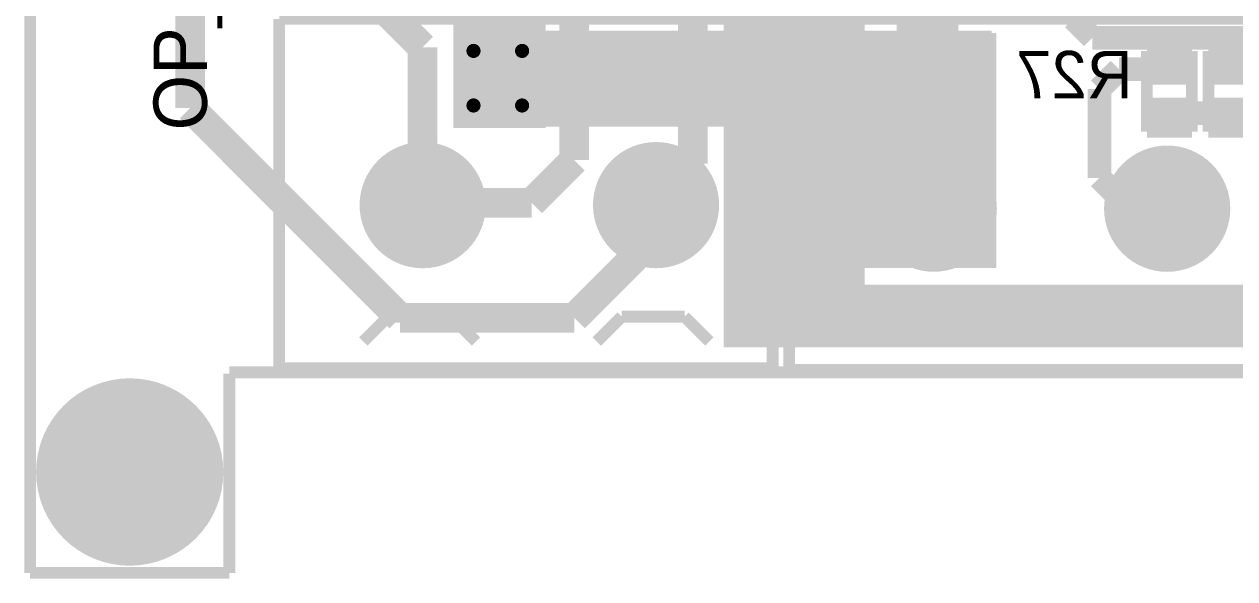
# Model space of a CAD drawing. Header units: millimetres. Extents: x 2.38 to 5.41, y 1.88 to 4.71.
# Drawn here: x 2.382 to 3.403, y 1.884 to 2.351 of the extents above; entities that cross this region are included whole.
import ezdxf

# ---------------------------------------------------------------- set-up
doc = ezdxf.new("R2010")
doc.units = ezdxf.units.MM
doc.header["$MEASUREMENT"] = 0
for name, color, linetype in [('BottomLayer', 5, 'Continuous'), ('BottomOverlay', 54, 'Continuous'), ('BottomPaste', 16, 'Continuous'), ('BottomSolder', 6, 'Continuous'), ('Mechanical2', 216, 'Continuous'), ('MultiLayer', 9, 'Continuous'), ('PadHoleLayer', 156, 'Continuous'), ('TopLayer', 1, 'Continuous'), ('TopOverlay', 2, 'Continuous'), ('TopSolder', 216, 'Continuous'), ('ViaHoleLayer', 16, 'Continuous')]:
    doc.layers.add(name, color=color, linetype=linetype)

# ---------------------------------------------------------------- blocks, each defined once
blk = doc.blocks.new('R__0402_B_88')
at = {"layer": 'BottomLayer'}
for points in [[(-0.0275, 0.0125), (-0.0275, -0.0125), (-0.0095, 0.0125), (-0.0095, -0.0125)], [(0.0095, 0.0125), (0.0095, -0.0125), (0.0275, 0.0125), (0.0275, -0.0125)]]:
    blk.add_solid(points, dxfattribs=at)
at = {"layer": 'BottomOverlay', "const_width": 0.01}
for points in [[(-0.034, 0.019), (-0.034, -0.019)], [(-0.034, 0.019), (0.034, 0.019)], [(0.034, 0.019), (0.034, -0.019)], [(-0.034, -0.019), (0.034, -0.019)]]:
    blk.add_lwpolyline(points, dxfattribs=at)
at = {"layer": 'BottomPaste'}
for points in [[(-0.0275, 0.0125), (-0.0275, -0.0125), (-0.0095, 0.0125), (-0.0095, -0.0125)], [(0.0095, 0.0125), (0.0095, -0.0125), (0.0275, 0.0125), (0.0275, -0.0125)]]:
    blk.add_solid(points, dxfattribs=at)
at = {"layer": 'BottomSolder'}
for points in [[(-0.0315, 0.0165), (-0.0315, -0.0165), (-0.0055, 0.0165), (-0.0055, -0.0165)], [(0.0055, 0.0165), (0.0055, -0.0165), (0.0315, 0.0165), (0.0315, -0.0165)]]:
    blk.add_solid(points, dxfattribs=at)
blk = doc.blocks.new('R__0402_B_89')
at = {"layer": 'BottomLayer'}
for points in [[(-0.0275, 0.0125), (-0.0275, -0.0125), (-0.0095, 0.0125), (-0.0095, -0.0125)], [(0.0095, 0.0125), (0.0095, -0.0125), (0.0275, 0.0125), (0.0275, -0.0125)]]:
    blk.add_solid(points, dxfattribs=at)
at = {"layer": 'BottomOverlay', "const_width": 0.01}
for points in [[(-0.034, 0.019), (-0.034, -0.019)], [(-0.034, 0.019), (0.034, 0.019)], [(0.034, 0.019), (0.034, -0.019)], [(-0.034, -0.019), (0.034, -0.019)]]:
    blk.add_lwpolyline(points, dxfattribs=at)
at = {"layer": 'BottomPaste'}
for points in [[(-0.0275, 0.0125), (-0.0275, -0.0125), (-0.0095, 0.0125), (-0.0095, -0.0125)], [(0.0095, 0.0125), (0.0095, -0.0125), (0.0275, 0.0125), (0.0275, -0.0125)]]:
    blk.add_solid(points, dxfattribs=at)
at = {"layer": 'BottomSolder'}
for points in [[(-0.0315, 0.0165), (-0.0315, -0.0165), (-0.0055, 0.0165), (-0.0055, -0.0165)], [(0.0055, 0.0165), (0.0055, -0.0165), (0.0315, 0.0165), (0.0315, -0.0165)]]:
    blk.add_solid(points, dxfattribs=at)
blk = doc.blocks.new('WJ301V_5_0_2P_136')
at = {"layer": 'BottomLayer', "const_width": 0.0492}
for points in [[(-0.2215, 0, 1), (-0.1722, 0, 1)], [(-0.0246, 0, 1), (0.0246, 0, 1)]]:
    blk.add_lwpolyline(points, format="xyb", close=True, dxfattribs=at)
at = {"layer": 'BottomSolder', "const_width": 0.0532}
for points in [[(-0.2235, 0, 1), (-0.1702, 0, 1)], [(-0.0266, 0, 1), (0.0266, 0, 1)]]:
    blk.add_lwpolyline(points, format="xyb", close=True, dxfattribs=at)
at = {"layer": 'MultiLayer', "const_width": 0.0492}
for points in [[(-0.2215, 0, 1), (-0.1722, 0, 1)], [(-0.0246, 0, 1), (0.0246, 0, 1)]]:
    blk.add_lwpolyline(points, format="xyb", close=True, dxfattribs=at)
at = {"layer": 'PadHoleLayer', "const_width": 0.0256}
for points in [[(-0.2096, 0, 1), (-0.1841, 0, 1)], [(-0.0128, 0, 1), (0.0128, 0, 1)]]:
    blk.add_lwpolyline(points, format="xyb", close=True, dxfattribs=at)
at = {"layer": 'TopLayer', "const_width": 0.0492}
for points in [[(-0.2215, 0, 1), (-0.1722, 0, 1)], [(-0.0246, 0, 1), (0.0246, 0, 1)]]:
    blk.add_lwpolyline(points, format="xyb", close=True, dxfattribs=at)
at = {"layer": 'TopOverlay', "const_width": 0.01}
for points in [[(-0.3179, -0.1376), (-0.3179, 0.157)], [(-0.3179, 0.157), (0.0984, 0.157)], [(0.0984, 0), (0.0984, 0.157)], [(0.0984, -0.1376), (0.0984, 0)], [(-0.2469, -0.115), (-0.2259, -0.094)], [(-0.2259, -0.094), (-0.1729, -0.094)], [(-0.1729, -0.094), (-0.1519, -0.115)], [(-0.05, -0.115), (-0.029, -0.094)], [(-0.029, -0.094), (0.024, -0.094)], [(0.024, -0.094), (0.045, -0.115)], [(-0.3179, -0.1376), (0.0984, -0.1376)]]:
    blk.add_lwpolyline(points, dxfattribs=at)
at = {"layer": 'TopSolder', "const_width": 0.0532}
for points in [[(-0.2235, 0, 1), (-0.1702, 0, 1)], [(-0.0266, 0, 1), (0.0266, 0, 1)]]:
    blk.add_lwpolyline(points, format="xyb", close=True, dxfattribs=at)
blk = doc.blocks.new('WJ301V_5_0_3P_137')
at = {"layer": 'BottomLayer', "const_width": 0.0492}
for points in [[(-0.0246, 0, 1), (0.0246, 0, 1)], [(0.1722, 0, 1), (0.2215, 0, 1)], [(0.3691, 0, 1), (0.4183, 0, 1)]]:
    blk.add_lwpolyline(points, format="xyb", close=True, dxfattribs=at)
at = {"layer": 'BottomSolder', "const_width": 0.0532}
for points in [[(-0.0266, 0, 1), (0.0266, 0, 1)], [(0.1702, 0, 1), (0.2235, 0, 1)], [(0.3671, 0, 1), (0.4203, 0, 1)]]:
    blk.add_lwpolyline(points, format="xyb", close=True, dxfattribs=at)
at = {"layer": 'MultiLayer', "const_width": 0.0492}
for points in [[(-0.0246, 0, 1), (0.0246, 0, 1)], [(0.1722, 0, 1), (0.2215, 0, 1)], [(0.3691, 0, 1), (0.4183, 0, 1)]]:
    blk.add_lwpolyline(points, format="xyb", close=True, dxfattribs=at)
at = {"layer": 'PadHoleLayer', "const_width": 0.0256}
for points in [[(-0.0128, 0, 1), (0.0128, 0, 1)], [(0.1841, 0, 1), (0.2096, 0, 1)], [(0.3809, 0, 1), (0.4065, 0, 1)]]:
    blk.add_lwpolyline(points, format="xyb", close=True, dxfattribs=at)
at = {"layer": 'TopLayer', "const_width": 0.0492}
for points in [[(-0.0246, 0, 1), (0.0246, 0, 1)], [(0.1722, 0, 1), (0.2215, 0, 1)], [(0.3691, 0, 1), (0.4183, 0, 1)]]:
    blk.add_lwpolyline(points, format="xyb", close=True, dxfattribs=at)
at = {"layer": 'TopOverlay', "const_width": 0.01}
for points in [[(-0.122, 0.16), (0.4921, 0.16)], [(-0.122, -0.136), (-0.122, 0.16)], [(0.4921, 0.0006), (0.4921, 0.16)], [(0.4921, -0.136), (0.4921, 0.0006)], [(-0.047, -0.113), (-0.026, -0.092)], [(-0.026, -0.092), (0.027, -0.092)], [(0.027, -0.092), (0.048, -0.113)], [(0.1499, -0.113), (0.1709, -0.092)], [(0.1709, -0.092), (0.2239, -0.092)], [(0.2239, -0.092), (0.2449, -0.113)], [(0.3467, -0.113), (0.3677, -0.092)], [(0.3677, -0.092), (0.4207, -0.092)], [(0.4207, -0.092), (0.4417, -0.113)], [(-0.122, -0.136), (0.4921, -0.136)]]:
    blk.add_lwpolyline(points, dxfattribs=at)
at = {"layer": 'TopSolder', "const_width": 0.0532}
for points in [[(-0.0266, 0, 1), (0.0266, 0, 1)], [(0.1702, 0, 1), (0.2235, 0, 1)], [(0.3671, 0, 1), (0.4203, 0, 1)]]:
    blk.add_lwpolyline(points, format="xyb", close=True, dxfattribs=at)

msp = doc.modelspace()

# ---------------------------------------------------------------- linework, layer by layer
at = {"layer": 'BottomLayer'}
for points, const_width in [([(2.7551, 2.329, 1), (2.7669, 2.329, 1)], 0.0118), ([(2.7961, 2.329, 1), (2.8079, 2.329, 1)], 0.0118), ([(2.7551, 2.283, 1), (2.7669, 2.283, 1)], 0.0118), ([(2.7961, 2.283, 1), (2.8079, 2.283, 1)], 0.0118), ([(2.4335, 1.974, 1), (2.5085, 1.974, 1)], 0.075)]:
    msp.add_lwpolyline(points, format="xyb", close=True, dxfattribs=dict(at, const_width=const_width))
at = {"layer": 'BottomLayer', "const_width": 0.02}
for points in [[(2.802, 2.283), (2.802, 2.327)], [(3.289, 2.297), (3.3055, 2.3135)], [(3.3055, 2.3135), (3.348, 2.3135)], [(3.4, 2.3135), (3.5275, 2.3135)], [(3.289, 2.222), (3.289, 2.297)], [(3.347, 2.275), (3.3485, 2.2765)], [(3.348, 2.2765), (3.3485, 2.2765)], [(3.3485, 2.2765), (3.4, 2.2765)], [(3.4, 2.2765), (3.5125, 2.2765)], [(3.289, 2.222), (3.316, 2.195)], [(3.316, 2.195), (3.348, 2.195)]]:
    msp.add_lwpolyline(points, dxfattribs=at)
at = {"layer": 'BottomLayer'}
for points in [[(2.747, 2.265), (3.198, 2.265), (2.747, 2.346), (3.198, 2.346)], [(3.091, 2.146), (3.202, 2.146), (3.091, 2.344), (3.202, 2.344)]]:
    msp.add_solid(points, dxfattribs=at)
at = {"layer": 'BottomSolder'}
for points, const_width in [([(2.7531, 2.329, 1), (2.7689, 2.329, 1)], 0.0158), ([(2.7941, 2.329, 1), (2.8099, 2.329, 1)], 0.0158), ([(2.7531, 2.283, 1), (2.7689, 2.283, 1)], 0.0158), ([(2.7941, 2.283, 1), (2.8099, 2.283, 1)], 0.0158), ([(2.4315, 1.974, 1), (2.5105, 1.974, 1)], 0.079)]:
    msp.add_lwpolyline(points, format="xyb", close=True, dxfattribs=dict(at, const_width=const_width))
at = {"layer": 'Mechanical2', "const_width": 0.01}
for points in [[(2.387, 4.539), (2.387, 2.058)], [(2.387, 1.889), (2.387, 2.063)], [(2.555, 2.058), (5.24, 2.058)], [(2.555, 1.889), (2.555, 2.057)], [(2.387, 1.889), (2.555, 1.889)]]:
    msp.add_lwpolyline(points, dxfattribs=at)
at = {"layer": 'MultiLayer'}
for points, const_width in [([(2.7551, 2.329, 1), (2.7669, 2.329, 1)], 0.0118), ([(2.7961, 2.329, 1), (2.8079, 2.329, 1)], 0.0118), ([(2.7551, 2.283, 1), (2.7669, 2.283, 1)], 0.0118), ([(2.7961, 2.283, 1), (2.8079, 2.283, 1)], 0.0118), ([(2.4335, 1.974, 1), (2.5085, 1.974, 1)], 0.075)]:
    msp.add_lwpolyline(points, format="xyb", close=True, dxfattribs=dict(at, const_width=const_width))
at = {"layer": 'PadHoleLayer', "const_width": 0.015}
msp.add_lwpolyline([(2.4935, 1.9515), (2.4485, 1.9515), (2.4485, 1.9965), (2.4935, 1.9965)], close=True, dxfattribs=at)
at = {"layer": 'TopLayer'}
for points, const_width in [([(2.54, 2.51), (2.718, 2.332)], 0.025), ([(2.522, 2.281), (2.522, 2.413)], 0.025), ([(2.846, 2.237), (2.846, 2.4158)], 0.025), ([(2.946, 2.234), (2.946, 2.4158)], 0.025), ([(3.267, 2.356), (3.267, 2.404)], 0.02), ([(3.267, 2.356), (3.283, 2.34)], 0.02), ([(3.283, 2.34), (3.424, 2.34)], 0.02), ([(2.718, 2.201), (2.718, 2.332)], 0.025), ([(2.766, 2.329), (2.768, 2.327)], 0.02), ([(2.768, 2.327), (2.802, 2.327)], 0.02), ([(2.522, 2.281), (2.699, 2.104)], 0.025), ([(2.761, 2.284), (2.762, 2.283)], 0.02), ([(2.762, 2.283), (2.802, 2.283)], 0.02), ([(2.81, 2.201), (2.846, 2.237)], 0.025), ([(2.911, 2.199), (2.946, 2.234)], 0.025), ([(2.716, 2.201), (2.718, 2.201)], 0.025), ([(2.718, 2.201), (2.81, 2.201)], 0.025), ([(2.718, 2.196), (2.718, 2.201)], 0.025), ([(2.92, 2.178), (2.92, 2.192)], 0.025), ([(2.846, 2.104), (2.92, 2.178)], 0.025), ([(2.699, 2.104), (2.846, 2.104)], 0.025)]:
    msp.add_lwpolyline(points, dxfattribs=dict(at, const_width=const_width))
for points, const_width in [([(2.7551, 2.329, 1), (2.7669, 2.329, 1)], 0.0118), ([(2.7961, 2.329, 1), (2.8079, 2.329, 1)], 0.0118), ([(2.7551, 2.283, 1), (2.7669, 2.283, 1)], 0.0118), ([(2.7961, 2.283, 1), (2.8079, 2.283, 1)], 0.0118), ([(2.4335, 1.974, 1), (2.5085, 1.974, 1)], 0.075)]:
    msp.add_lwpolyline(points, format="xyb", close=True, dxfattribs=dict(at, const_width=const_width))
for points in [[(3.118, 2.164), (3.17, 2.164), (3.118, 2.631), (3.17, 2.631)], [(2.972, 2.11), (3.091, 2.11), (2.972, 2.52), (3.091, 2.52)], [(2.744, 2.264), (2.822, 2.264), (2.744, 2.47), (2.822, 2.47)], [(2.972, 2.079), (3.529, 2.079), (2.972, 2.132), (3.529, 2.132)]]:
    msp.add_solid(points, dxfattribs=at)
at = {"layer": 'TopSolder'}
for points, const_width in [([(2.7531, 2.329, 1), (2.7689, 2.329, 1)], 0.0158), ([(2.7941, 2.329, 1), (2.8099, 2.329, 1)], 0.0158), ([(2.7531, 2.283, 1), (2.7689, 2.283, 1)], 0.0158), ([(2.7941, 2.283, 1), (2.8099, 2.283, 1)], 0.0158), ([(2.4315, 1.974, 1), (2.5105, 1.974, 1)], 0.079)]:
    msp.add_lwpolyline(points, format="xyb", close=True, dxfattribs=dict(at, const_width=const_width))
at = {"layer": 'ViaHoleLayer', "const_width": 0.00591}
for points in [[(2.758, 2.329, 1), (2.764, 2.329, 1)], [(2.799, 2.329, 1), (2.805, 2.329, 1)], [(2.758, 2.283, 1), (2.764, 2.283, 1)], [(2.799, 2.283, 1), (2.805, 2.283, 1)]]:
    msp.add_lwpolyline(points, format="xyb", close=True, dxfattribs=at)

# ---------------------------------------------------------------- block references
for name, p, rotation in [('WJ301V_5_0_2P_136', (2.915, 2.199), 360), ('WJ301V_5_0_3P_137', (3.1493, 2.196), 360), ('R__0402_B_89', (3.348, 2.295), 90), ('R__0402_B_88', (3.4, 2.295), 90)]:
    msp.add_blockref(name, p, dxfattribs=dict(rotation=rotation))

# ---------------------------------------------------------------- texts
at = {"layer": 'BottomOverlay', "text_generation_flag": 2}
msp.add_text('R27', height=0.04, dxfattribs=at).set_placement((3.317, 2.289))
at = {"layer": 'TopOverlay'}
msp.add_text('OP_2', height=0.045, rotation=90, dxfattribs=at).set_placement((2.5361, 2.262))

doc.saveas('drawing.dxf')
